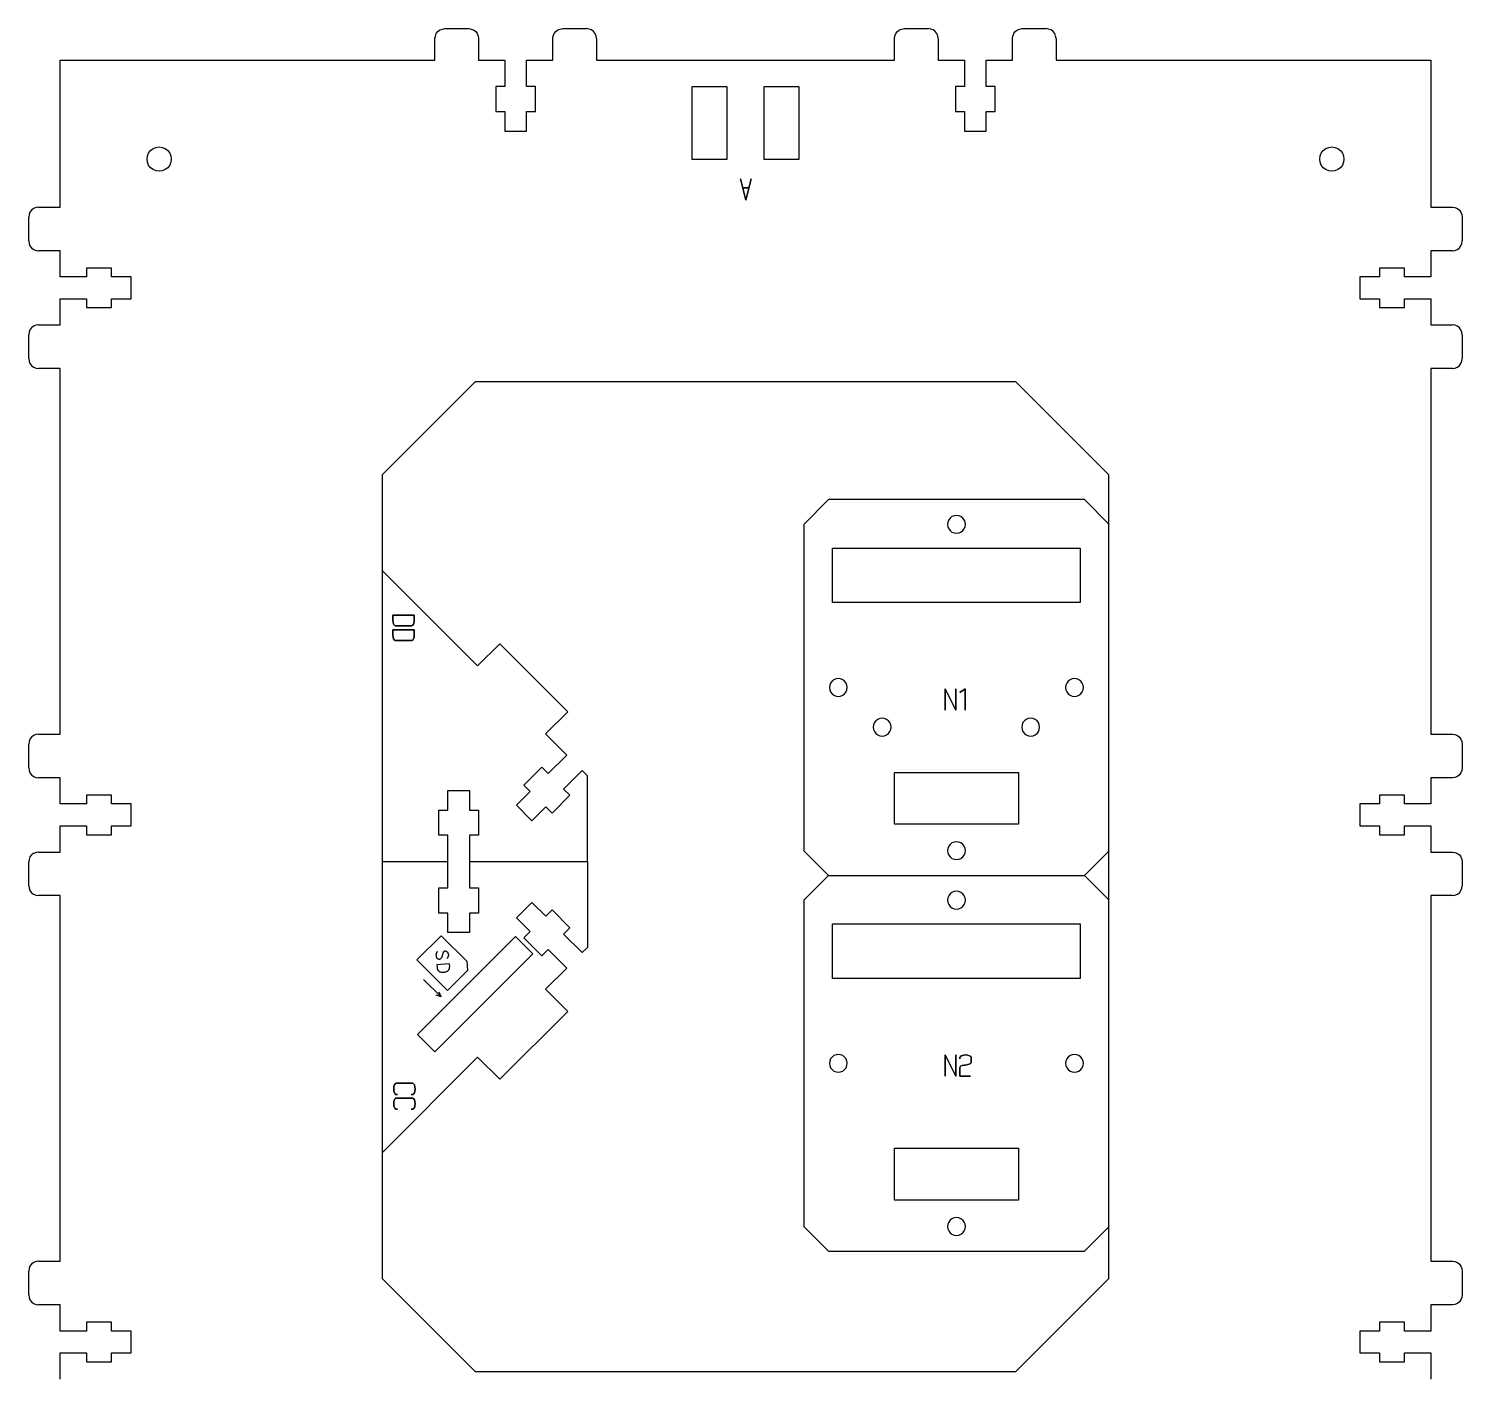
# Model space of a CAD drawing. Extents: x -328 to 338, y -470 to -5.
# Drawn here: x -328.1 to -38.6, y -278.4 to -6.4 of the extents above; entities that cross this region are included whole.
import ezdxf

# ---------------------------------------------------------------- set-up
doc = ezdxf.new("R2010")
doc.units = 0
doc.layers.get('0').update_dxf_attribs({"linetype": 'CONTINUOUS'})

msp = doc.modelspace()

# ---------------------------------------------------------------- linework, layer by layer
at = {"color": 4}
for points in [[(-246.044158, -8.3634), (-245.97601, -7.845776)], [(-246.044158, -12.713404), (-246.044158, -8.3634)], [(-245.97601, -7.845776), (-245.776208, -7.363402)], [(-245.776208, -7.363402), (-245.458372, -6.949185)], [(-245.458372, -6.949185), (-245.044158, -6.631346)], [(-245.044158, -6.631346), (-244.561797, -6.431561)], [(-244.561797, -6.431561), (-244.044157, -6.363404), (-239.244161, -6.363404)], [(-239.244161, -6.363404), (-238.726523, -6.431561)], [(-238.726523, -6.431561), (-238.244163, -6.631346)], [(-238.244163, -6.631346), (-237.829948, -6.949185)], [(-237.829948, -6.949185), (-237.512112, -7.363402)], [(-237.512112, -7.363402), (-237.31231, -7.845776)], [(-237.31231, -7.845776), (-237.244162, -8.3634), (-237.244162, -12.713404)], [(-222.244169, -8.3634), (-222.176018, -7.845776)], [(-222.244169, -12.713404), (-222.244169, -8.3634)], [(-222.176018, -7.845776), (-221.976219, -7.363402)], [(-221.976219, -7.363402), (-221.65838, -6.949185)], [(-221.65838, -6.949185), (-221.244168, -6.631346)], [(-221.244168, -6.631346), (-220.761806, -6.431561)], [(-220.761806, -6.431561), (-220.244168, -6.363404), (-215.444174, -6.363404)], [(-214.926537, -6.431561), (-215.444174, -6.363404)], [(-214.444174, -6.631346), (-214.926537, -6.431561)], [(-214.029959, -6.949185), (-214.444174, -6.631346)], [(-213.712123, -7.363402), (-214.029959, -6.949185)], [(-213.512321, -7.845776), (-213.712123, -7.363402)], [(-213.444173, -8.3634), (-213.512321, -7.845776)], [(-213.444173, -8.3634), (-213.444173, -12.713404)], [(-153.244175, -8.3634), (-153.176046, -7.845776)], [(-153.244175, -12.713404), (-153.244175, -8.3634)], [(-153.176046, -7.845776), (-152.976233, -7.363402)], [(-152.976233, -7.363402), (-152.658394, -6.949185)], [(-152.658394, -6.949185), (-152.244177, -6.631346)], [(-152.244177, -6.631346), (-151.761831, -6.431561)], [(-151.761831, -6.431561), (-151.244179, -6.363404), (-146.4442, -6.363404)], [(-145.926548, -6.431561), (-146.4442, -6.363404)], [(-145.444202, -6.631346), (-145.926548, -6.431561)], [(-145.029984, -6.949185), (-145.444202, -6.631346)], [(-144.712145, -7.363402), (-145.029984, -6.949185)], [(-144.512332, -7.845776), (-144.712145, -7.363402)], [(-144.444204, -8.3634), (-144.512332, -7.845776)], [(-144.444204, -8.3634), (-144.444204, -12.713404)], [(-129.444205, -8.3634), (-129.376049, -7.845776)], [(-129.444205, -12.713404), (-129.444205, -8.3634)], [(-129.376049, -7.845776), (-129.176235, -7.363402)], [(-129.176235, -7.363402), (-128.858425, -6.949185)], [(-128.858425, -6.949185), (-128.444207, -6.631346)], [(-128.444207, -6.631346), (-127.961833, -6.431561)], [(-127.961833, -6.431561), (-127.444209, -6.363404), (-122.644202, -6.363404)], [(-122.126578, -6.431561), (-122.644202, -6.363404)], [(-121.644204, -6.631346), (-122.126578, -6.431561)], [(-121.229986, -6.949185), (-121.644204, -6.631346)], [(-120.912148, -7.363402), (-121.229986, -6.949185)], [(-120.712363, -7.845776), (-120.912148, -7.363402)], [(-120.644206, -8.3634), (-120.712363, -7.845776)], [(-120.644206, -8.3634), (-120.644206, -12.713404)], [(-321.744142, -12.713404), (-246.044158, -12.713404)], [(-321.744142, -42.413398), (-321.744142, -12.713404)], [(-237.244162, -12.713404), (-231.94417, -12.713404)], [(-231.94417, -12.713404), (-231.94417, -18.013396)], [(-227.544164, -12.713404), (-222.244169, -12.713404)], [(-227.544164, -18.013396), (-227.544164, -12.713404)], [(-213.444173, -12.713404), (-153.244175, -12.713404)], [(-144.444204, -12.713404), (-139.144211, -12.713404)], [(-139.144211, -12.713404), (-139.144211, -18.013396)], [(-134.744198, -12.713404), (-129.444205, -12.713404)], [(-134.744198, -18.013396), (-134.744198, -12.713404)], [(-120.644206, -12.713404), (-44.944219, -12.713404)], [(-44.944219, -12.713404), (-44.944219, -42.413398)], [(-231.94417, -18.013396), (-233.744169, -18.013396)], [(-233.744169, -18.013396), (-233.744169, -23.113406)], [(-225.744168, -18.013396), (-227.544164, -18.013396)], [(-225.744168, -23.113406), (-225.744168, -18.013396)], [(-139.144211, -18.013396), (-140.944196, -18.013396)], [(-140.944196, -18.013396), (-140.944196, -23.113406)], [(-132.944184, -18.013396), (-134.744198, -18.013396)], [(-132.944184, -23.113406), (-132.944184, -18.013396)], [(-233.744169, -23.113406), (-231.94417, -23.113406)], [(-231.94417, -23.113406), (-231.94417, -27.063388)], [(-227.544164, -27.063388), (-227.544164, -23.113406)], [(-227.544164, -23.113406), (-225.744168, -23.113406)], [(-140.944196, -23.113406), (-139.144211, -23.113406)], [(-139.144211, -23.113406), (-139.144211, -27.063388)], [(-134.744198, -27.063388), (-134.744198, -23.113406)], [(-134.744198, -23.113406), (-132.944184, -23.113406)], [(-231.94417, -27.063388), (-227.544164, -27.063388)], [(-139.144211, -27.063388), (-134.744198, -27.063388)], [(-327.826201, -43.413396), (-328.025986, -43.895742)], [(-327.508362, -42.999179), (-327.826201, -43.413396)], [(-327.094144, -42.68134), (-327.508362, -42.999179)], [(-326.61177, -42.481527), (-327.094144, -42.68134)], [(-326.094146, -42.413398), (-326.61177, -42.481527)], [(-326.094146, -42.413398), (-321.744142, -42.413398)], [(-44.944219, -42.413398), (-40.594215, -42.413398)], [(-40.594215, -42.413398), (-40.076591, -42.481555)], [(-40.076591, -42.481555), (-39.594217, -42.68134)], [(-39.594217, -42.68134), (-39.180028, -42.999179)], [(-39.180028, -42.999179), (-38.862189, -43.413396)], [(-38.862189, -43.413396), (-38.662376, -43.895742)], [(-328.025986, -43.895742), (-328.094142, -44.413394)], [(-328.094142, -49.213374), (-328.094142, -44.413394)], [(-38.662376, -43.895742), (-38.594219, -44.413394), (-38.594219, -49.213402)], [(-328.094142, -49.213374), (-328.025986, -49.731026)], [(-38.662376, -49.731026), (-38.594219, -49.213402)], [(-328.025986, -49.731026), (-327.826201, -50.213372)], [(-327.826201, -50.213372), (-327.508362, -50.627589)], [(-327.508362, -50.627589), (-327.094144, -50.945428)], [(-327.094144, -50.945428), (-326.61177, -51.145241)], [(-326.61177, -51.145241), (-326.094146, -51.213398)], [(-321.744142, -51.213398), (-326.094146, -51.213398)], [(-321.744142, -56.51339), (-321.744142, -51.213398)], [(-40.594215, -51.213398), (-44.944219, -51.213398)], [(-44.944219, -51.213398), (-44.944219, -56.51339)], [(-40.594215, -51.213398), (-40.076591, -51.145241)], [(-40.076591, -51.145241), (-39.594217, -50.945428)], [(-39.594217, -50.945428), (-39.180028, -50.627617)], [(-39.180028, -50.627617), (-38.862189, -50.2134)], [(-38.862189, -50.2134), (-38.662376, -49.731026)], [(-316.44415, -54.713377), (-316.44415, -56.51339)], [(-311.344141, -54.713377), (-316.44415, -54.713377)], [(-311.344141, -56.51339), (-311.344141, -54.713377)], [(-55.344218, -54.713377), (-55.344218, -56.51339)], [(-50.244214, -56.51339), (-50.244214, -54.713377), (-55.344218, -54.713377)], [(-316.44415, -56.51339), (-321.744142, -56.51339)], [(-307.39413, -56.51339), (-311.344141, -56.51339)], [(-307.39413, -60.913376), (-307.39413, -56.51339)], [(-55.344218, -56.51339), (-59.294228, -56.51339)], [(-59.294228, -56.51339), (-59.294228, -60.913376)], [(-44.944219, -56.51339), (-50.244214, -56.51339)], [(-321.744142, -66.213368), (-321.744142, -60.913376)], [(-321.744142, -60.913376), (-316.44415, -60.913376)], [(-316.44415, -60.913376), (-316.44415, -62.713389)], [(-316.44415, -62.713389), (-311.344141, -62.713389)], [(-311.344141, -60.913376), (-307.39413, -60.913376)], [(-311.344141, -62.713389), (-311.344141, -60.913376)], [(-59.294228, -60.913376), (-55.344218, -60.913376)], [(-55.344218, -60.913376), (-55.344218, -62.713389)], [(-55.344218, -62.713389), (-50.244214, -62.713389)], [(-50.244214, -60.913376), (-44.944219, -60.913376)], [(-50.244214, -62.713389), (-50.244214, -60.913376)], [(-44.944219, -60.913376), (-44.944219, -66.213396)], [(-327.094144, -66.481338), (-327.508362, -66.799176)], [(-326.61177, -66.281524), (-327.094144, -66.481338)], [(-326.094146, -66.213368), (-326.61177, -66.281524)], [(-326.094146, -66.213368), (-321.744142, -66.213368)], [(-44.944219, -66.213396), (-40.594215, -66.213396)], [(-40.076591, -66.281524), (-40.594215, -66.213396)], [(-39.594217, -66.481338), (-40.076591, -66.281524)], [(-39.180028, -66.799176), (-39.594217, -66.481338)], [(-328.025986, -67.69574), (-328.094142, -68.213392)], [(-328.094142, -73.013371), (-328.094142, -68.213392)], [(-327.826201, -67.213366), (-328.025986, -67.69574)], [(-327.508362, -66.799176), (-327.826201, -67.213366)], [(-38.862189, -67.213394), (-39.180028, -66.799176)], [(-38.662376, -67.69574), (-38.862189, -67.213394)], [(-38.594219, -68.213392), (-38.662376, -67.69574)], [(-38.594219, -68.213392), (-38.594219, -73.013371)], [(-328.094142, -73.013371), (-328.025986, -73.531023)], [(-328.025986, -73.531023), (-327.826201, -74.013369)], [(-327.826201, -74.013369), (-327.508362, -74.427587)], [(-327.508362, -74.427587), (-327.094144, -74.745425)], [(-327.094144, -74.745425), (-326.61177, -74.945239)], [(-326.61177, -74.945239), (-326.094146, -75.013367)], [(-321.744142, -75.013367), (-326.094146, -75.013367)], [(-321.744142, -148.863359), (-321.744142, -75.013367)], [(-40.594215, -75.013367), (-44.944219, -75.013367)], [(-44.944219, -75.013367), (-44.944219, -148.863359)], [(-40.594215, -75.013367), (-40.076591, -74.945239)], [(-40.076591, -74.945239), (-39.594217, -74.745425)], [(-39.594217, -74.745425), (-39.180028, -74.427587)], [(-39.180028, -74.427587), (-38.862189, -74.013369)], [(-38.862189, -74.013369), (-38.662376, -73.531023)], [(-38.662376, -73.531023), (-38.594219, -73.013371)], [(-328.025986, -150.345731), (-328.094142, -150.863355)], [(-327.826201, -149.863357), (-328.025986, -150.345731)], [(-327.508362, -149.44914), (-327.826201, -149.863357)], [(-327.094144, -149.131301), (-327.508362, -149.44914)], [(-326.61177, -148.931516), (-327.094144, -149.131301)], [(-326.094146, -148.863359), (-326.61177, -148.931516)], [(-326.094146, -148.863359), (-321.744142, -148.863359)], [(-44.944219, -148.863359), (-40.594215, -148.863359)], [(-40.594215, -148.863359), (-40.076591, -148.931516)], [(-40.076591, -148.931516), (-39.594217, -149.131301)], [(-39.594217, -149.131301), (-39.180028, -149.44914)], [(-39.180028, -149.44914), (-38.862189, -149.863357)], [(-38.862189, -149.863357), (-38.662376, -150.345731)], [(-38.662376, -150.345731), (-38.594219, -150.863355), (-38.594219, -155.663362)], [(-328.094142, -155.663362), (-328.094142, -150.863355)], [(-328.094142, -155.663362), (-328.025986, -156.180986)], [(-328.025986, -156.180986), (-327.826201, -156.66336)], [(-38.662376, -156.180986), (-38.862189, -156.66336)], [(-38.594219, -155.663362), (-38.662376, -156.180986)], [(-327.826201, -156.66336), (-327.508362, -157.077578)], [(-327.508362, -157.077578), (-327.094144, -157.395388)], [(-327.094144, -157.395388), (-326.61177, -157.595202)], [(-326.61177, -157.595202), (-326.094146, -157.663358)], [(-321.744142, -157.663358), (-326.094146, -157.663358)], [(-321.744142, -162.963351), (-321.744142, -157.663358)], [(-40.076591, -157.595202), (-40.594215, -157.663358), (-44.944219, -157.663358)], [(-44.944219, -157.663358), (-44.944219, -162.963351)], [(-39.594217, -157.395417), (-40.076591, -157.595202)], [(-39.180028, -157.077578), (-39.594217, -157.395417)], [(-38.862189, -156.66336), (-39.180028, -157.077578)], [(-311.344141, -161.163337), (-316.44415, -161.163337), (-316.44415, -162.963351)], [(-311.344141, -162.963351), (-311.344141, -161.163337)], [(-55.344218, -161.163337), (-55.344218, -162.963351)], [(-50.244214, -161.163337), (-55.344218, -161.163337)], [(-50.244214, -162.963351), (-50.244214, -161.163337)], [(-316.44415, -162.963351), (-321.744142, -162.963351)], [(-307.39413, -162.963351), (-311.344141, -162.963351)], [(-307.39413, -167.363364), (-307.39413, -162.963351)], [(-55.344218, -162.963351), (-59.294228, -162.963351)], [(-59.294228, -162.963351), (-59.294228, -167.363364)], [(-44.944219, -162.963351), (-50.244214, -162.963351)], [(-321.744142, -172.663357), (-321.744142, -167.363364)], [(-321.744142, -167.363364), (-316.44415, -167.363364)], [(-316.44415, -167.363364), (-316.44415, -169.16335)], [(-311.344141, -169.16335), (-311.344141, -167.363364)], [(-311.344141, -167.363364), (-307.39413, -167.363364)], [(-59.294228, -167.363364), (-55.344218, -167.363364)], [(-55.344218, -167.363364), (-55.344218, -169.16335)], [(-50.244214, -169.16335), (-50.244214, -167.363364)], [(-50.244214, -167.363364), (-44.944219, -167.363364)], [(-44.944219, -167.363364), (-44.944219, -172.663357)], [(-316.44415, -169.16335), (-311.344141, -169.16335)], [(-55.344218, -169.16335), (-50.244214, -169.16335)], [(-327.826201, -173.663355), (-328.025986, -174.145701)], [(-327.508362, -173.249137), (-327.826201, -173.663355)], [(-327.094144, -172.931298), (-327.508362, -173.249137)], [(-326.61177, -172.731485), (-327.094144, -172.931298)], [(-326.094146, -172.663357), (-326.61177, -172.731485)], [(-326.094146, -172.663357), (-321.744142, -172.663357)], [(-44.944219, -172.663357), (-40.594215, -172.663357)], [(-40.594215, -172.663357), (-40.076591, -172.731485)], [(-40.076591, -172.731485), (-39.594217, -172.931298)], [(-39.594217, -172.931298), (-39.180028, -173.249137)], [(-39.180028, -173.249137), (-38.862189, -173.663355)], [(-38.862189, -173.663355), (-38.662376, -174.145701)], [(-328.025986, -174.145701), (-328.094142, -174.663353)], [(-328.094142, -179.463332), (-328.094142, -174.663353)], [(-38.662376, -174.145701), (-38.594219, -174.663353), (-38.594219, -179.463332)], [(-328.094142, -179.463332), (-328.025986, -179.980984)], [(-38.662376, -179.980984), (-38.594219, -179.463332)], [(-328.025986, -179.980984), (-327.826201, -180.46333)], [(-327.826201, -180.46333), (-327.508362, -180.877547)], [(-327.508362, -180.877547), (-327.094144, -181.195386)], [(-327.094144, -181.195386), (-326.61177, -181.395199)], [(-326.61177, -181.395199), (-326.094146, -181.463328)], [(-321.744142, -181.463328), (-326.094146, -181.463328)], [(-321.744142, -255.31332), (-321.744142, -181.463328)], [(-40.594215, -181.463356), (-44.944219, -181.463356)], [(-44.944219, -181.463356), (-44.944219, -255.31332)], [(-40.594215, -181.463356), (-40.076591, -181.395199)], [(-40.076591, -181.395199), (-39.594217, -181.195386)], [(-39.594217, -181.195386), (-39.180028, -180.877547)], [(-39.180028, -180.877547), (-38.862189, -180.463358)], [(-38.862189, -180.463358), (-38.662376, -179.980984)], [(-328.025986, -256.795692), (-328.094142, -257.313316)], [(-328.094142, -262.113323), (-328.094142, -257.313316)], [(-327.826201, -256.313318), (-328.025986, -256.795692)], [(-327.508362, -255.8991), (-327.826201, -256.313318)], [(-327.094144, -255.581262), (-327.508362, -255.8991)], [(-326.61177, -255.381476), (-327.094144, -255.581262)], [(-326.094146, -255.31332), (-326.61177, -255.381476)], [(-326.094146, -255.31332), (-321.744142, -255.31332)], [(-44.944219, -255.31332), (-40.594215, -255.31332)], [(-40.594215, -255.31332), (-40.076591, -255.381476)], [(-40.076591, -255.381476), (-39.594217, -255.581262)], [(-39.594217, -255.581262), (-39.180028, -255.8991)], [(-39.180028, -255.8991), (-38.862189, -256.313318)], [(-38.862189, -256.313318), (-38.662376, -256.795692)], [(-38.662376, -256.795692), (-38.594219, -257.313316), (-38.594219, -262.113323)], [(-328.094142, -262.113323), (-328.025986, -262.630947)], [(-328.025986, -262.630947), (-327.826201, -263.113321)], [(-327.826201, -263.113321), (-327.508362, -263.527539)], [(-38.862189, -263.113321), (-39.180028, -263.527539)], [(-38.662376, -262.630947), (-38.862189, -263.113321)], [(-38.594219, -262.113323), (-38.662376, -262.630947)], [(-327.508362, -263.527539), (-327.094144, -263.845377)], [(-327.094144, -263.845377), (-326.61177, -264.045162)], [(-326.61177, -264.045162), (-326.094146, -264.113319)], [(-321.744142, -264.113319), (-326.094146, -264.113319)], [(-321.744142, -269.413311), (-321.744142, -264.113319)], [(-40.076591, -264.045162), (-40.594215, -264.113319), (-44.944219, -264.113319)], [(-44.944219, -264.113319), (-44.944219, -269.413311)], [(-39.594217, -263.845377), (-40.076591, -264.045162)], [(-39.180028, -263.527539), (-39.594217, -263.845377)], [(-316.44415, -267.613326), (-316.44415, -269.413311)], [(-311.344141, -267.613326), (-316.44415, -267.613326)], [(-311.344141, -269.413311), (-311.344141, -267.613326)], [(-55.344218, -267.613326), (-55.344218, -269.413311)], [(-50.244214, -267.613326), (-55.344218, -267.613326)], [(-50.244214, -269.413311), (-50.244214, -267.613326)], [(-316.44415, -269.413311), (-321.744142, -269.413311)], [(-307.39413, -269.413311), (-311.344141, -269.413311)], [(-307.39413, -273.813325), (-307.39413, -269.413311)], [(-59.294228, -269.413311), (-59.294228, -273.813325)], [(-55.344218, -269.413311), (-59.294228, -269.413311)], [(-44.944219, -269.413311), (-50.244214, -269.413311)], [(-321.744142, -279.113317), (-321.744142, -273.813325)], [(-321.744142, -273.813325), (-316.44415, -273.813325)], [(-316.44415, -273.813325), (-316.44415, -275.61331)], [(-311.344141, -273.813325), (-307.39413, -273.813325)], [(-311.344141, -275.61331), (-311.344141, -273.813325)], [(-59.294228, -273.813325), (-55.344218, -273.813325)], [(-55.344218, -273.813325), (-55.344218, -275.61331)], [(-50.244214, -275.61331), (-50.244214, -273.813325)], [(-50.244214, -273.813325), (-44.944219, -273.813325)], [(-44.944219, -273.813325), (-44.944219, -279.113317)], [(-316.44415, -275.61331), (-311.344141, -275.61331)], [(-55.344218, -275.61331), (-50.244214, -275.61331)]]:
    msp.add_lwpolyline(points, dxfattribs=at)
at = {"color": 7}
for points in [[(-194.094176, -32.813384), (-194.094176, -18.013396)], [(-194.094176, -18.013396), (-187.094179, -18.013396)], [(-187.094179, -18.013396), (-187.094179, -32.813384)], [(-179.594183, -18.013396), (-172.594185, -18.013396)], [(-179.594183, -32.813384), (-179.594183, -18.013396)], [(-172.594185, -18.013396), (-172.594185, -32.813384)], [(-304.110644, -32.079296), (-303.865901, -31.488407)], [(-303.865901, -31.488407), (-303.476547, -30.981)], [(-303.476547, -30.981), (-302.96914, -30.591646)], [(-302.96914, -30.591646), (-302.378251, -30.346874)], [(-302.378251, -30.346874), (-301.744126, -30.263393)], [(-301.744126, -30.263393), (-301.110029, -30.346874)], [(-301.110029, -30.346874), (-300.51914, -30.591646)], [(-300.51914, -30.591646), (-300.011733, -30.981)], [(-300.011733, -30.981), (-299.622379, -31.488407)], [(-299.622379, -31.488407), (-299.377608, -32.079296)], [(-67.310751, -32.079296), (-67.065979, -31.488407)], [(-67.065979, -31.488407), (-66.676626, -30.981)], [(-66.676626, -30.981), (-66.169218, -30.591646)], [(-66.169218, -30.591646), (-65.57833, -30.346874)], [(-65.57833, -30.346874), (-64.944233, -30.263393)], [(-64.944233, -30.263393), (-64.310108, -30.346874)], [(-64.310108, -30.346874), (-63.719219, -30.591646)], [(-63.719219, -30.591646), (-63.211812, -30.981)], [(-63.211812, -30.981), (-62.822458, -31.488407)], [(-62.822458, -31.488407), (-62.577715, -32.079296)], [(-304.194154, -32.713392), (-304.110644, -32.079296)], [(-304.110644, -33.347518), (-304.194154, -32.713392)], [(-303.865901, -33.938406), (-304.110644, -33.347518)], [(-303.476547, -34.445814), (-303.865901, -33.938406)], [(-302.96914, -34.835167), (-303.476547, -34.445814)], [(-300.011733, -34.445814), (-300.51914, -34.835167)], [(-299.622379, -33.938406), (-300.011733, -34.445814)], [(-299.377608, -33.347518), (-299.622379, -33.938406)], [(-299.377608, -32.079296), (-299.294127, -32.713392)], [(-299.294127, -32.713392), (-299.377608, -33.347518)], [(-187.094179, -32.813384), (-194.094176, -32.813384)], [(-172.594185, -32.813384), (-179.594183, -32.813384)], [(-67.394232, -32.713392), (-67.310751, -32.079296)], [(-67.310751, -33.347518), (-67.394232, -32.713392)], [(-67.065979, -33.938406), (-67.310751, -33.347518)], [(-66.676626, -34.445814), (-67.065979, -33.938406)], [(-66.169218, -34.835167), (-66.676626, -34.445814)], [(-63.211812, -34.445814), (-63.719219, -34.835167)], [(-62.822458, -33.938406), (-63.211812, -34.445814)], [(-62.577715, -33.347518), (-62.822458, -33.938406)], [(-62.577715, -32.079296), (-62.494233, -32.713392)], [(-62.494233, -32.713392), (-62.577715, -33.347518)], [(-302.378251, -35.07991), (-302.96914, -34.835167)], [(-301.744126, -35.163392), (-302.378251, -35.07991)], [(-301.110029, -35.07991), (-301.744126, -35.163392)], [(-300.51914, -34.835167), (-301.110029, -35.07991)], [(-65.57833, -35.07991), (-66.169218, -34.835167)], [(-64.944233, -35.163392), (-65.57833, -35.07991)], [(-64.310108, -35.07991), (-64.944233, -35.163392)], [(-63.719219, -34.835167), (-64.310108, -35.07991)], [(-142.48802, -106.012374), (-142.549352, -106.478266)], [(-142.549352, -106.478266), (-142.48802, -106.94413)], [(-142.308199, -105.57826), (-142.48802, -106.012374)], [(-142.48802, -106.94413), (-142.308199, -107.378273)], [(-142.022144, -105.205472), (-142.308199, -105.57826)], [(-140.749353, -104.678253), (-141.215229, -104.739608), (-141.649354, -104.919412), (-142.022144, -105.205472)], [(-140.28348, -104.739608), (-140.749353, -104.678253)], [(-139.849355, -104.919412), (-140.28348, -104.739608)], [(-139.476562, -105.205472), (-139.849355, -104.919412)], [(-139.190507, -105.57826), (-139.476562, -105.205472)], [(-138.949354, -106.478266), (-139.010686, -106.012374), (-139.190507, -105.57826)], [(-139.190507, -107.378273), (-139.010686, -106.94413)], [(-139.010686, -106.94413), (-138.949354, -106.478266)], [(-142.308199, -107.378273), (-142.022144, -107.75106)], [(-142.022144, -107.75106), (-141.649354, -108.037092)], [(-141.649354, -108.037092), (-141.215229, -108.216924)], [(-141.215229, -108.216924), (-140.749353, -108.278251)], [(-140.749353, -108.278251), (-140.28348, -108.216924)], [(-140.28348, -108.216924), (-139.849355, -108.037092)], [(-139.849355, -108.037092), (-139.476562, -107.75106)], [(-139.476562, -107.75106), (-139.190507, -107.378273)], [(-165.749343, -111.285414), (-115.749364, -111.285414)], [(-165.749343, -122.285392), (-165.749343, -111.285414)], [(-115.749364, -111.285414), (-115.749364, -122.285392)], [(-115.749364, -122.285392), (-165.749343, -122.285392)], [(-166.154416, -138.53538), (-166.334237, -138.969523)], [(-164.59557, -137.635402), (-165.061443, -137.696729), (-165.495568, -137.876533), (-165.868361, -138.162593), (-166.154416, -138.53538)], [(-164.129695, -137.696729), (-164.59557, -137.635402)], [(-163.695569, -137.876533), (-164.129695, -137.696729)], [(-163.036724, -140.335394), (-162.856903, -139.901251), (-162.795571, -139.435387), (-162.856903, -138.969523), (-163.036724, -138.53538), (-163.322779, -138.162593), (-163.695569, -137.876533)], [(-118.461982, -138.53538), (-118.641803, -138.969523)], [(-118.17593, -138.162593), (-118.461982, -138.53538)], [(-117.803137, -137.876533), (-118.17593, -138.162593)], [(-117.369011, -137.696729), (-117.803137, -137.876533)], [(-116.903136, -137.635402), (-117.369011, -137.696729)], [(-116.437263, -137.696729), (-116.903136, -137.635402)], [(-116.003138, -137.876533), (-116.437263, -137.696729)], [(-115.164472, -139.901251), (-115.10314, -139.435387), (-115.164472, -138.969523), (-115.344293, -138.53538), (-115.630345, -138.162593), (-116.003138, -137.876533)], [(-166.334237, -138.969523), (-166.395569, -139.435387)], [(-166.395569, -139.435387), (-166.334237, -139.901251), (-166.154416, -140.335394), (-165.868361, -140.708181)], [(-165.868361, -140.708181), (-165.495568, -140.994242)], [(-165.495568, -140.994242), (-165.061443, -141.174045), (-164.59557, -141.2354)], [(-164.59557, -141.2354), (-164.129695, -141.174045), (-163.695569, -140.994242), (-163.322779, -140.708181)], [(-163.322779, -140.708181), (-163.036724, -140.335394)], [(-118.641803, -138.969523), (-118.703138, -139.435387)], [(-118.703138, -139.435387), (-118.641803, -139.901251)], [(-118.641803, -139.901251), (-118.461982, -140.335394)], [(-118.461982, -140.335394), (-118.17593, -140.708181)], [(-118.17593, -140.708181), (-117.803137, -140.994242)], [(-117.803137, -140.994242), (-117.369011, -141.174045)], [(-117.369011, -141.174045), (-116.903136, -141.2354)], [(-116.903136, -141.2354), (-116.437263, -141.174045)], [(-116.437263, -141.174045), (-116.003138, -140.994242)], [(-116.003138, -140.994242), (-115.630345, -140.708181)], [(-115.630345, -140.708181), (-115.344293, -140.335394)], [(-115.344293, -140.335394), (-115.164472, -139.901251)], [(-157.488018, -146.969507), (-157.549353, -147.435399), (-157.488018, -147.901264), (-157.308197, -148.335378), (-157.022145, -148.708193)], [(-155.749354, -145.635386), (-156.215227, -145.696713), (-156.649352, -145.876545), (-157.022145, -146.162605), (-157.308197, -146.535393), (-157.488018, -146.969507)], [(-155.283479, -145.696713), (-155.749354, -145.635386)], [(-154.849353, -145.876545), (-155.283479, -145.696713)], [(-154.190508, -148.335378), (-154.010687, -147.901264), (-153.949355, -147.435399), (-154.010687, -146.969507), (-154.190508, -146.535393), (-154.476563, -146.162605), (-154.849353, -145.876545)], [(-127.488019, -146.969507), (-127.549354, -147.435399), (-127.488019, -147.901264), (-127.308198, -148.335378), (-127.022146, -148.708193), (-126.649353, -148.994226)], [(-127.308198, -146.535393), (-127.488019, -146.969507)], [(-127.022146, -146.162605), (-127.308198, -146.535393)], [(-126.649353, -145.876545), (-127.022146, -146.162605)], [(-126.215227, -145.696713), (-126.649353, -145.876545)], [(-125.749355, -145.635386), (-126.215227, -145.696713)], [(-125.283479, -145.696713), (-125.749355, -145.635386)], [(-124.849354, -145.876545), (-125.283479, -145.696713)], [(-124.476561, -146.162605), (-124.849354, -145.876545)], [(-124.190509, -146.535393), (-124.476561, -146.162605)], [(-124.010688, -146.969507), (-124.190509, -146.535393)], [(-123.949356, -147.435399), (-124.010688, -146.969507)], [(-124.010688, -147.901264), (-123.949356, -147.435399)], [(-157.022145, -148.708193), (-156.649352, -148.994226), (-156.215227, -149.174058), (-155.749354, -149.235384)], [(-155.749354, -149.235384), (-155.283479, -149.174058), (-154.849353, -148.994226), (-154.476563, -148.708193)], [(-154.476563, -148.708193), (-154.190508, -148.335378)], [(-126.649353, -148.994226), (-126.215227, -149.174058), (-125.749355, -149.235384)], [(-125.749355, -149.235384), (-125.283479, -149.174058)], [(-125.283479, -149.174058), (-124.849354, -148.994226), (-124.476561, -148.708193)], [(-124.476561, -148.708193), (-124.190509, -148.335378)], [(-124.190509, -148.335378), (-124.010688, -147.901264)], [(-153.249348, -156.585382), (-128.249358, -156.585382)], [(-153.249348, -167.042506), (-153.249348, -156.585382)], [(-128.249358, -156.585382), (-128.249358, -167.042506)], [(-128.249358, -167.042506), (-153.249348, -167.042506)], [(-140.749353, -170.592523), (-141.215229, -170.65385), (-141.649354, -170.833682), (-142.022144, -171.119714)], [(-140.28348, -170.65385), (-140.749353, -170.592523)], [(-139.849355, -170.833682), (-140.28348, -170.65385)], [(-142.48802, -171.926644), (-142.549352, -172.392508)], [(-142.549352, -172.392508), (-142.48802, -172.8584), (-142.308199, -173.292515), (-142.022144, -173.665302)], [(-142.308199, -171.49253), (-142.48802, -171.926644)], [(-142.022144, -171.119714), (-142.308199, -171.49253)], [(-142.022144, -173.665302), (-141.649354, -173.951362)], [(-140.749353, -174.192521), (-140.28348, -174.131194), (-139.849355, -173.951362), (-139.476562, -173.665302)], [(-139.190507, -171.49253), (-139.476562, -171.119714), (-139.849355, -170.833682)], [(-139.476562, -173.665302), (-139.190507, -173.292515)], [(-139.190507, -173.292515), (-139.010686, -172.8584), (-138.949354, -172.392508), (-139.010686, -171.926644), (-139.190507, -171.49253)], [(-256.742644, -174.587604), (-243.475744, -174.587604)], [(-141.649354, -173.951362), (-141.215229, -174.131194), (-140.749353, -174.192521)], [(-142.48802, -181.926652), (-142.549352, -182.392516)], [(-142.308199, -181.49251), (-142.48802, -181.926652)], [(-142.022144, -181.119722), (-142.308199, -181.49251)], [(-140.749353, -180.592503), (-141.215229, -180.653858), (-141.649354, -180.833662), (-142.022144, -181.119722)], [(-140.28348, -180.653858), (-140.749353, -180.592503)], [(-139.849355, -180.833662), (-140.28348, -180.653858)], [(-139.476562, -181.119722), (-139.849355, -180.833662)], [(-139.190507, -181.49251), (-139.476562, -181.119722)], [(-138.949354, -182.392516), (-139.010686, -181.926652), (-139.190507, -181.49251)], [(-142.549352, -182.392516), (-142.48802, -182.85838)], [(-142.48802, -182.85838), (-142.308199, -183.292523)], [(-142.308199, -183.292523), (-142.022144, -183.66531)], [(-142.022144, -183.66531), (-141.649354, -183.951371)], [(-141.649354, -183.951371), (-141.215229, -184.131174)], [(-141.215229, -184.131174), (-140.749353, -184.192501)], [(-140.749353, -184.192501), (-140.28348, -184.131174)], [(-140.28348, -184.131174), (-139.849355, -183.951371)], [(-139.849355, -183.951371), (-139.476562, -183.66531)], [(-139.476562, -183.66531), (-139.190507, -183.292523)], [(-139.190507, -183.292523), (-139.010686, -182.85838)], [(-139.010686, -182.85838), (-138.949354, -182.392516)], [(-165.749343, -187.199664), (-115.749364, -187.199664)], [(-165.749343, -198.199642), (-165.749343, -187.199664)], [(-115.749364, -187.199664), (-115.749364, -198.199642)], [(-229.782421, -189.731987), (-249.581413, -209.530977)], [(-226.263113, -193.251327), (-229.782421, -189.731987)], [(-249.581413, -209.530977), (-246.062102, -213.050288), (-226.263113, -193.251327)], [(-115.749364, -198.199642), (-165.749343, -198.199642)], [(-164.59557, -213.549652), (-165.061443, -213.610979), (-165.495568, -213.790811), (-165.868361, -214.076843), (-166.154416, -214.44963)], [(-164.129695, -213.610979), (-164.59557, -213.549652)], [(-163.695569, -213.790811), (-164.129695, -213.610979)], [(-163.036724, -216.249644), (-162.856903, -215.81553), (-162.795571, -215.349637), (-162.856903, -214.883773), (-163.036724, -214.44963), (-163.322779, -214.076843), (-163.695569, -213.790811)], [(-118.17593, -214.076843), (-118.461982, -214.44963)], [(-117.803137, -213.790811), (-118.17593, -214.076843)], [(-117.369011, -213.610979), (-117.803137, -213.790811)], [(-116.903139, -213.549652), (-117.369011, -213.610979)], [(-116.437263, -213.610979), (-116.903139, -213.549652)], [(-116.003138, -213.790811), (-116.437263, -213.610979)], [(-115.164472, -215.81553), (-115.10314, -215.349637), (-115.164472, -214.883773), (-115.344293, -214.44963), (-115.630345, -214.076843), (-116.003138, -213.790811)], [(-166.334237, -214.883773), (-166.395569, -215.349637)], [(-166.395569, -215.349637), (-166.334237, -215.81553), (-166.154416, -216.249644), (-165.868361, -216.622431)], [(-166.154416, -214.44963), (-166.334237, -214.883773)], [(-165.868361, -216.622431), (-165.495568, -216.908492)], [(-165.495568, -216.908492), (-165.061443, -217.088295), (-164.59557, -217.14965)], [(-164.59557, -217.14965), (-164.129695, -217.088295), (-163.695569, -216.908492), (-163.322779, -216.622431)], [(-163.322779, -216.622431), (-163.036724, -216.249644)], [(-118.641803, -214.883773), (-118.703138, -215.349637)], [(-118.703138, -215.349637), (-118.641803, -215.81553)], [(-118.461982, -214.44963), (-118.641803, -214.883773)], [(-118.641803, -215.81553), (-118.461982, -216.249644)], [(-118.461982, -216.249644), (-118.17593, -216.622431)], [(-118.17593, -216.622431), (-117.803137, -216.908492)], [(-117.803137, -216.908492), (-117.369011, -217.088295)], [(-117.369011, -217.088295), (-116.903139, -217.14965)], [(-116.903139, -217.14965), (-116.437263, -217.088295)], [(-116.437263, -217.088295), (-116.003138, -216.908492)], [(-116.003138, -216.908492), (-115.630345, -216.622431)], [(-115.630345, -216.622431), (-115.344293, -216.249644)], [(-115.344293, -216.249644), (-115.164472, -215.81553)], [(-153.249348, -232.499632), (-128.249358, -232.499632)], [(-153.249348, -242.956784), (-153.249348, -232.499632)], [(-128.249358, -232.499632), (-128.249358, -242.956784)], [(-128.249358, -242.956784), (-153.249348, -242.956784)], [(-142.48802, -247.840894), (-142.549352, -248.306758)], [(-142.549352, -248.306758), (-142.48802, -248.77265), (-142.308199, -249.206765), (-142.022144, -249.579552)], [(-142.308199, -247.40678), (-142.48802, -247.840894)], [(-142.022144, -247.033964), (-142.308199, -247.40678)], [(-140.749353, -246.506773), (-141.215229, -246.5681), (-141.649354, -246.747932), (-142.022144, -247.033964)], [(-140.28348, -246.5681), (-140.749353, -246.506773)], [(-139.849355, -246.747932), (-140.28348, -246.5681)], [(-139.190507, -247.40678), (-139.476562, -247.033964), (-139.849355, -246.747932)], [(-139.190507, -249.206765), (-139.010686, -248.77265), (-138.949354, -248.306758), (-139.010686, -247.840894), (-139.190507, -247.40678)], [(-142.022144, -249.579552), (-141.649354, -249.865612)], [(-141.649354, -249.865612), (-141.215229, -250.045444), (-140.749353, -250.106771)], [(-140.749353, -250.106771), (-140.28348, -250.045444), (-139.849355, -249.865612), (-139.476562, -249.579552)], [(-139.476562, -249.579552), (-139.190507, -249.206765)]]:
    msp.add_lwpolyline(points, dxfattribs=at)
at = {"color": 1}
for points in [[(-184.379049, -36.71234), (-183.255144, -41.026361), (-182.193692, -36.71234), (-182.643244, -38.529315), (-183.904534, -38.529315), (-184.379049, -36.71234)], [(-182.643244, -38.535016), (-183.255144, -41.026361), (-183.904534, -38.535016), (-182.643244, -38.535016)], [(-254.545431, -124.810039), (-250.237506, -124.810039)], [(-254.545431, -124.810067), (-254.545431, -125.827845)], [(-250.237506, -124.810067), (-254.545431, -124.810067)], [(-254.545431, -125.827845), (-254.545431, -124.810067)], [(-254.545431, -125.827845), (-254.511113, -126.271132)], [(-254.511113, -126.271132), (-254.545431, -125.827845)], [(-254.511113, -126.271132), (-254.408102, -126.627042)], [(-254.408102, -126.627042), (-254.511113, -126.271132)], [(-254.408102, -126.627042), (-254.250424, -126.870572)], [(-254.250424, -126.870572), (-254.408102, -126.627042)], [(-254.250424, -126.870572), (-254.161073, -126.931447)], [(-254.161073, -126.931447), (-254.250424, -126.870572)], [(-254.064694, -126.951739), (-254.161073, -126.931419)], [(-254.161073, -126.931447), (-254.064694, -126.951767)], [(-250.718272, -126.951739), (-254.064694, -126.951739)], [(-254.064694, -126.951767), (-250.718272, -126.951767)], [(-250.624602, -126.931419), (-250.718272, -126.951739)], [(-250.718272, -126.951767), (-250.624602, -126.931447)], [(-250.537198, -126.870543), (-250.624602, -126.931419)], [(-250.624602, -126.931475), (-250.537198, -126.8706)], [(-250.381098, -126.627014), (-250.537198, -126.870543)], [(-250.537198, -126.8706), (-250.381098, -126.62707)], [(-250.273402, -126.261762), (-250.381098, -126.627014)], [(-250.381098, -126.62707), (-250.273402, -126.261818)], [(-250.237506, -125.827817), (-250.273402, -126.261762)], [(-250.273402, -126.261818), (-250.237506, -125.827873)], [(-250.237506, -124.810039), (-250.237506, -125.827817)], [(-250.237506, -125.827873), (-250.237506, -124.810095)], [(-254.545431, -127.807041), (-250.237506, -127.807041)], [(-254.545431, -127.80707), (-254.545431, -128.824848)], [(-250.237506, -127.80707), (-254.545431, -127.80707)], [(-254.545431, -128.824848), (-254.545431, -127.80707)], [(-254.545431, -128.824848), (-254.511113, -129.268162)], [(-254.511113, -129.268162), (-254.545431, -128.824848)], [(-254.511113, -129.268162), (-254.408102, -129.624073)], [(-254.408102, -129.624073), (-254.511113, -129.268162)], [(-254.408102, -129.624073), (-254.250424, -129.867574)], [(-254.250424, -129.867574), (-254.408102, -129.624073)], [(-254.250424, -129.867574), (-254.161073, -129.928449)], [(-254.161073, -129.928449), (-254.250424, -129.867574)], [(-254.064694, -129.948741), (-254.161073, -129.928421)], [(-254.161073, -129.928449), (-254.064694, -129.948769)], [(-250.718272, -129.948741), (-254.064694, -129.948741)], [(-254.064694, -129.948769), (-250.718272, -129.948769)], [(-250.624602, -129.928421), (-250.718272, -129.948741)], [(-250.718272, -129.948769), (-250.624602, -129.928449)], [(-250.537198, -129.867546), (-250.624602, -129.928421)], [(-250.624602, -129.928478), (-250.537198, -129.867602)], [(-250.381098, -129.624044), (-250.537198, -129.867546)], [(-250.537198, -129.867602), (-250.381098, -129.624101)], [(-250.273402, -129.258764), (-250.381098, -129.624044)], [(-250.381098, -129.624101), (-250.273402, -129.258821)], [(-250.237506, -128.824819), (-250.273402, -129.258764)], [(-250.273402, -129.258821), (-250.237506, -128.824876)], [(-250.237506, -127.807041), (-250.237506, -128.824819)], [(-250.237506, -128.824876), (-250.237506, -127.807098)], [(-143.035638, -139.704599), (-143.035638, -144.012524)], [(-140.875244, -144.012524), (-143.035638, -139.704599)], [(-143.035638, -139.704599), (-140.875244, -144.012524)], [(-143.035638, -144.012524), (-143.035638, -139.704599)], [(-140.875244, -139.704599), (-140.875244, -144.012524), (-140.875244, -139.704599)], [(-140.038686, -140.416448), (-139.002197, -139.698503), (-140.038686, -140.416448)], [(-139.002197, -144.012524), (-139.002197, -139.698503), (-139.002197, -144.012524)], [(-244.818518, -189.566012), (-249.679881, -194.427375)], [(-244.818518, -189.566012), (-239.648687, -194.735844), (-239.484998, -196.606864)], [(-245.842559, -193.380218), (-245.839736, -193.441911)], [(-245.838921, -193.318552), (-245.842025, -193.380218)], [(-245.839652, -193.442024), (-245.819896, -193.696052)], [(-245.830454, -193.257394), (-245.838921, -193.318552)], [(-245.817441, -193.197168), (-245.830987, -193.257394)], [(-245.820969, -193.696052), (-245.809115, -193.779252)], [(-245.798055, -193.138466), (-245.816682, -193.197281)], [(-245.807989, -193.779252), (-245.785694, -193.860306)], [(-245.774433, -193.081344), (-245.79814, -193.138353)], [(-245.78575, -193.860306), (-245.753238, -193.937804)], [(-245.745957, -193.026565), (-245.774433, -193.081344)], [(-245.753292, -193.937804), (-245.711159, -194.010561)], [(-245.713414, -192.974438), (-245.746493, -193.026565)], [(-245.63383, -192.879584), (-245.675288, -192.925304), (-245.712711, -192.974438)], [(-245.588703, -192.837561), (-245.633943, -192.879584)], [(-245.540073, -192.799574), (-245.588731, -192.837561)], [(-244.41336, -192.989199), (-244.748583, -194.006215)], [(-244.392701, -192.951804), (-244.412457, -192.989199)], [(-244.370095, -192.915962), (-244.392673, -192.951691)], [(-244.345344, -192.882152), (-244.370744, -192.915962)], [(-244.316642, -192.850543), (-244.344582, -192.882265)], [(-244.286106, -192.821022), (-244.316529, -192.85043)], [(-244.254243, -192.794098), (-244.286868, -192.82091)], [(-244.218852, -192.769912), (-244.253509, -192.794183)], [(-244.183205, -192.748463), (-244.219699, -192.769912)], [(-244.145192, -192.729921), (-244.183205, -192.748548)], [(-244.105089, -192.714314), (-244.144487, -192.729836)], [(-244.064477, -192.702094), (-244.104945, -192.714512)], [(-244.023103, -192.692978), (-244.06442, -192.702009)], [(-243.938973, -192.694897), (-244.023157, -192.692075)], [(-243.856592, -192.707456), (-243.939819, -192.694756)], [(-243.774691, -192.730768), (-243.855632, -192.707626)], [(-243.69767, -192.764014), (-243.774999, -192.730655)], [(-243.625901, -192.806968), (-243.698322, -192.764014)], [(-243.559497, -192.858812), (-243.625819, -192.806968)], [(-243.499468, -192.918812), (-243.55865, -192.858925)], [(-243.448724, -192.985643), (-243.499778, -192.9187)], [(-243.452478, -193.969667), (-243.419458, -193.917682)], [(-243.406504, -193.05871), (-243.448583, -192.985756)], [(-243.419345, -193.917794), (-243.390869, -193.863184)], [(-243.373992, -193.136293), (-243.406391, -193.058597)], [(-243.390953, -193.863072), (-243.367247, -193.806232)], [(-243.351725, -193.217629), (-243.37402, -193.136406)], [(-243.367103, -193.806345), (-243.348476, -193.747671)], [(-243.340972, -193.300885), (-243.352543, -193.217516)], [(-243.34862, -193.747558), (-243.334791, -193.687529)], [(-243.340097, -193.300885), (-243.324857, -193.503464)], [(-243.334591, -193.687642), (-243.326124, -193.626626)], [(-243.327143, -193.626626), (-243.323756, -193.56513)], [(-243.32302, -193.56513), (-243.325842, -193.503577)], [(-243.492695, -200.614561), (-249.679881, -194.427375)], [(-245.711128, -194.010448), (-245.660048, -194.077194)], [(-243.170989, -195.259761), (-245.661485, -195.477665), (-245.600697, -196.172327), (-245.582635, -196.250813), (-245.557799, -196.327408), (-245.526416, -196.401576), (-245.488683, -196.472696), (-245.444854, -196.540232), (-245.395324, -196.603703), (-245.340403, -196.662575), (-245.280544, -196.716423), (-245.216195, -196.764824), (-245.147871, -196.807411), (-245.076074, -196.843846), (-245.00137, -196.873875), (-244.882921, -196.899275)], [(-245.660074, -194.077306), (-245.600923, -194.137025)], [(-245.600923, -194.137025), (-245.534629, -194.188728)], [(-245.53477, -194.188615), (-245.462436, -194.231428)], [(-245.462182, -194.231541), (-245.384966, -194.264758)], [(-245.385926, -194.264758), (-245.305097, -194.287901)], [(-245.304392, -194.28776), (-245.221277, -194.30046)], [(-245.221136, -194.300516), (-245.137119, -194.303338)], [(-245.138078, -194.302435), (-245.096733, -194.293404)], [(-245.095773, -194.293319), (-245.055303, -194.280902)], [(-245.056149, -194.280986), (-245.016779, -194.265464)], [(-245.015763, -194.265492), (-244.97772, -194.246866)], [(-244.978736, -194.246837), (-244.942273, -194.225388)], [(-244.941369, -194.225473), (-244.906713, -194.201202)], [(-244.9066, -194.201202), (-244.873947, -194.174391)], [(-244.873947, -194.174278), (-244.843523, -194.14487)], [(-244.843692, -194.14487), (-244.815752, -194.113149)], [(-244.815778, -194.113036), (-244.790378, -194.079197)], [(-244.790239, -194.07931), (-244.767662, -194.043609)], [(-244.767718, -194.043496), (-244.747963, -194.006102)], [(-244.279643, -196.928823), (-244.159247, -196.914994), (-244.039808, -196.894674), (-243.921644, -196.867807), (-243.805115, -196.834561), (-243.690561, -196.79505), (-243.578321, -196.749358), (-243.509967, -196.706827), (-243.445592, -196.658454), (-243.385704, -196.604663), (-243.330753, -196.54582), (-243.281141, -196.482404), (-243.237281, -196.414897), (-243.199494, -196.343777), (-243.168083, -196.269665), (-243.143247, -196.19307), (-243.125185, -196.114584), (-243.11415, -196.034856), (-243.110227, -195.954423)], [(-243.625647, -194.144137), (-243.577107, -194.106234)], [(-243.576402, -194.106121), (-243.531274, -194.06424)], [(-243.531274, -194.06424), (-243.489872, -194.018632)], [(-243.492695, -200.614561), (-239.484998, -196.606864)], [(-243.489703, -194.018632), (-243.452337, -193.969667)], [(-243.170989, -195.259761), (-243.110227, -195.954423)], [(-244.819054, -201.939622), (-248.366334, -198.392343)], [(-244.882921, -196.899388), (-244.763231, -196.918296), (-244.642722, -196.930799)], [(-244.642722, -196.931504), (-244.521677, -196.937431)], [(-244.521677, -196.936726), (-244.400519, -196.936726), (-244.279558, -196.929388)], [(-244.81976, -201.939735), (-245.81829, -201.56438)], [(-244.819675, -201.939622), (-245.195031, -200.941092)], [(-143.028388, -217.964821), (-143.028388, -213.656896), (-140.867994, -217.964821), (-140.867994, -213.656896), (-140.867994, -217.964821), (-143.028388, -213.656896), (-143.028388, -217.964821)], [(-140.037679, -217.964821), (-140.037679, -216.16049), (-140.002951, -216.045766), (-139.917489, -215.945098), (-139.594367, -215.785896), (-139.260312, -215.745313), (-138.938737, -215.686018), (-138.479824, -215.604851), (-138.170776, -215.523655), (-137.880415, -215.359797), (-137.807824, -215.262628), (-137.783638, -215.155327), (-137.783629, -214.137662), (-137.803723, -214.041481), (-137.864017, -213.952694), (-138.105179, -213.797387), (-138.466545, -213.692033), (-138.907534, -213.656896), (-139.348523, -213.692033), (-139.709886, -213.797387), (-139.951051, -213.952694), (-140.011339, -214.041481), (-140.031433, -214.137662), (-140.031439, -214.443591), (-140.031439, -214.137662), (-140.011345, -214.041481), (-139.951051, -213.952694), (-139.709886, -213.797387), (-139.348523, -213.692033), (-138.907534, -213.656896), (-138.466545, -213.692033), (-138.105179, -213.797387), (-137.864017, -213.952694), (-137.803726, -214.041481), (-137.783632, -214.137662), (-137.783629, -215.155327), (-137.807816, -215.262628), (-137.880415, -215.359797), (-138.170776, -215.523655), (-138.479824, -215.604851), (-138.938737, -215.686018), (-139.260312, -215.745313), (-139.594367, -215.785896), (-139.917489, -215.945098), (-140.002951, -216.045766), (-140.037679, -216.16049), (-140.037679, -217.964821), (-137.902244, -217.964821), (-140.037679, -217.964821)], [(-254.243922, -219.703), (-254.346905, -220.063567)], [(-254.346905, -220.063821), (-254.243922, -219.703254)], [(-254.089349, -219.464155), (-254.243922, -219.703)], [(-254.243922, -219.703254), (-254.089349, -219.464409)], [(-253.999207, -219.404437), (-254.089349, -219.464155)], [(-254.089349, -219.464409), (-253.999207, -219.404691)], [(-253.900486, -219.38454), (-253.999207, -219.404578)], [(-253.999207, -219.404691), (-253.900486, -219.384653)], [(-250.554064, -219.38454), (-253.900486, -219.38454)], [(-253.900486, -219.384653), (-250.554064, -219.384653)], [(-250.45808, -219.404578), (-250.554064, -219.38454)], [(-250.554064, -219.384653), (-250.45808, -219.404691)], [(-250.45808, -219.40455), (-250.369886, -219.464268)], [(-250.369886, -219.464296), (-250.45808, -219.404578)], [(-250.369886, -219.464268), (-250.216893, -219.703112)], [(-250.216893, -219.703141), (-250.369886, -219.464296)], [(-250.216893, -219.703112), (-250.109225, -220.069917)], [(-250.109225, -220.069945), (-250.216893, -219.703141)], [(-254.346905, -220.063567), (-254.381251, -220.508434)], [(-254.381251, -220.508688), (-254.346905, -220.063821)], [(-254.381251, -220.508434), (-254.346905, -220.951776)], [(-254.346905, -220.95203), (-254.381251, -220.508688)], [(-254.346905, -220.951776), (-254.243922, -221.307659)], [(-254.243922, -221.307913), (-254.346905, -220.95203)], [(-254.243922, -222.693624), (-254.346905, -223.054191)], [(-254.346905, -223.054445), (-254.243922, -222.693878)], [(-254.243922, -221.307659), (-254.086244, -221.551188)], [(-254.086244, -221.551442), (-254.243922, -221.307913)], [(-254.089349, -222.454779), (-254.243922, -222.693624)], [(-254.243922, -222.693878), (-254.089349, -222.455033)], [(-253.999207, -222.395061), (-254.089349, -222.454779)], [(-254.089349, -222.455033), (-253.999207, -222.395315)], [(-254.086244, -221.551188), (-253.996865, -221.612064)], [(-253.996865, -221.612318), (-254.086244, -221.551442)], [(-253.900486, -222.375164), (-253.999207, -222.395202)], [(-253.999207, -222.395315), (-253.900486, -222.375277)], [(-253.996865, -221.612064), (-253.900486, -221.632384)], [(-253.900486, -221.632609), (-253.996865, -221.612289)], [(-253.900486, -221.632384), (-253.594557, -221.632384)], [(-253.594557, -221.632609), (-253.900486, -221.632609)], [(-250.554064, -222.375164), (-253.900486, -222.375164)], [(-253.900486, -222.375277), (-250.554064, -222.375277)], [(-250.859993, -221.632496), (-250.554064, -221.632496), (-250.859993, -221.632496)], [(-250.554064, -221.632496), (-250.460423, -221.612176)], [(-250.460423, -221.612176), (-250.554064, -221.632496)], [(-250.45808, -222.395202), (-250.554064, -222.375164)], [(-250.554064, -222.375277), (-250.45808, -222.395315)], [(-250.373018, -221.551301), (-250.460423, -221.612176)], [(-250.460423, -221.612205), (-250.373018, -221.551329)], [(-250.45808, -222.395174), (-250.369886, -222.454892)], [(-250.369886, -222.45492), (-250.45808, -222.395202)], [(-250.216893, -221.307772), (-250.373018, -221.551301)], [(-250.373018, -221.551329), (-250.216893, -221.3078)], [(-250.369886, -222.454892), (-250.216893, -222.693737)], [(-250.216893, -222.693765), (-250.369886, -222.45492)], [(-250.109225, -220.942491), (-250.216893, -221.307772)], [(-250.216893, -221.3078), (-250.109225, -220.94252)], [(-250.216893, -222.693737), (-250.109225, -223.060541)], [(-250.109225, -223.060569), (-250.216893, -222.693765)], [(-250.109225, -220.069917), (-250.073327, -220.508546)], [(-250.073327, -220.508575), (-250.109225, -220.069945)], [(-250.073327, -220.508546), (-250.109225, -220.942491)], [(-250.109225, -220.94252), (-250.073327, -220.508575)], [(-254.346905, -223.054191), (-254.381251, -223.499086)], [(-254.381251, -223.49934), (-254.346905, -223.054445)], [(-254.381251, -223.499086), (-254.346905, -223.942401)], [(-254.346905, -223.942655), (-254.381251, -223.49934)], [(-254.346905, -223.942401), (-254.243922, -224.298283)], [(-254.243922, -224.298537), (-254.346905, -223.942655)], [(-254.243922, -224.298283), (-254.086244, -224.541812)], [(-254.086244, -224.542066), (-254.243922, -224.298537)], [(-254.086244, -224.541812), (-253.996865, -224.602688)], [(-253.996865, -224.602942), (-254.086244, -224.542066)], [(-253.996865, -224.602688), (-253.900486, -224.623008)], [(-253.900486, -224.623234), (-253.996865, -224.602914)], [(-253.900486, -224.623008), (-253.594557, -224.623008)], [(-253.594557, -224.623234), (-253.900486, -224.623234)], [(-250.859993, -224.623121), (-250.554064, -224.623121), (-250.859993, -224.623121)], [(-250.554064, -224.623121), (-250.460423, -224.602801)], [(-250.460423, -224.602801), (-250.554064, -224.623121)], [(-250.373018, -224.541925), (-250.460423, -224.602801)], [(-250.460423, -224.602829), (-250.373018, -224.541954)], [(-250.216893, -224.298396), (-250.373018, -224.541925)], [(-250.373018, -224.541954), (-250.216893, -224.298424)], [(-250.109225, -223.933116), (-250.216893, -224.298396)], [(-250.216893, -224.298424), (-250.109225, -223.933144)], [(-250.109225, -223.060541), (-250.073327, -223.499199)], [(-250.073327, -223.499227), (-250.109225, -223.060569)], [(-250.073327, -223.499199), (-250.109225, -223.933116)], [(-250.109225, -223.933144), (-250.073327, -223.499227)]]:
    msp.add_lwpolyline(points, dxfattribs=at)
at = {"color": 6}
for points in [[(-237.957343, -77.713387), (-256.744131, -96.500187)], [(-128.73103, -77.713387), (-237.957343, -77.713387)], [(-109.944225, -96.500187), (-128.73103, -77.713387)], [(-256.744131, -96.500187), (-256.744131, -258.826507)], [(-109.944225, -258.826507), (-109.944225, -96.500187)], [(-256.744131, -258.826507), (-237.957343, -277.613306)], [(-128.73103, -277.613306), (-109.944225, -258.826507)], [(-237.957343, -277.613306), (-128.73103, -277.613306)]]:
    msp.add_lwpolyline(points, dxfattribs=at)
at = {"color": 5}
for points in [[(-171.59557, -106.478266), (-166.595572, -101.478248)], [(-114.903134, -101.478248), (-166.595572, -101.478248)], [(-114.903134, -101.478248), (-109.903139, -106.478266)], [(-171.59557, -106.478266), (-171.59557, -172.392508)], [(-256.742644, -115.78762), (-237.438644, -135.09162)], [(-223.720753, -148.809483), (-219.240419, -144.329149), (-232.958279, -130.611258), (-237.438644, -135.09162)], [(-223.720753, -148.809483), (-219.447683, -153.082581)], [(-223.19534, -156.830238), (-219.447683, -153.082581)], [(-243.475744, -160.23762), (-239.075728, -160.23762), (-239.075728, -164.187602), (-237.275743, -164.187602), (-237.275743, -169.287612), (-239.075728, -169.287612), (-239.075728, -174.587604), (-215.275761, -174.587604), (-215.275761, -157.254503), (-216.336409, -156.193856)], [(-228.07437, -159.163708), (-224.468134, -155.557444)], [(-224.468134, -155.557444), (-223.19534, -156.830238)], [(-216.336409, -156.193856), (-220.084066, -159.941513)], [(-226.801573, -160.436474), (-228.074367, -159.163708)], [(-245.275755, -169.287612), (-245.275755, -164.187602), (-243.475744, -164.187602), (-243.475744, -160.23762)], [(-229.59467, -163.229571), (-226.801573, -160.436474)], [(-218.811272, -161.214307), (-222.417533, -164.820542)], [(-220.084066, -159.941513), (-218.811272, -161.214307)], [(-226.483398, -166.340845), (-229.59467, -163.229571)], [(-223.690301, -163.547748), (-226.483398, -166.340845)], [(-222.417533, -164.820542), (-223.690299, -163.547748)], [(-243.475744, -174.587604), (-243.475744, -169.287612), (-245.275755, -169.287612)], [(-171.59557, -172.392508), (-166.595572, -177.392526), (-114.903134, -177.392526)], [(-114.903134, -177.392526), (-109.903139, -172.392508)], [(-239.075575, -184.989186), (-239.075575, -188.939197), (-243.475561, -188.939197), (-243.475564, -184.989186), (-245.275577, -184.989186), (-245.275577, -179.889205), (-243.475564, -179.889205), (-243.475564, -174.589185)], [(-239.075575, -174.589185), (-239.075575, -179.889205), (-237.275565, -179.889205), (-237.275565, -184.989186), (-239.075575, -184.989186)], [(-215.275581, -174.589185), (-215.275581, -191.922286)], [(-171.59557, -182.392516), (-166.595572, -177.392526)], [(-114.903134, -177.392526), (-109.903139, -182.392516)], [(-226.483218, -182.835972), (-229.594492, -185.947246)], [(-223.690149, -185.629041), (-226.483218, -182.835972)], [(-222.417355, -184.356247), (-223.690149, -185.629041)], [(-218.811091, -187.962482), (-222.417355, -184.356247)], [(-171.59557, -182.392516), (-171.59557, -248.306758)], [(-229.594492, -185.947246), (-226.801423, -188.740315)], [(-220.083801, -189.235897), (-218.811007, -187.963103)], [(-226.801423, -188.740315), (-228.074189, -190.013109)], [(-228.074189, -190.013109), (-224.467953, -193.619344)], [(-216.336228, -192.982962), (-220.083885, -189.235276)], [(-224.467953, -193.619344), (-223.195159, -192.34655)], [(-223.195159, -192.34655), (-219.447502, -196.094236)], [(-215.275581, -191.922286), (-216.336228, -192.982962)], [(-223.720516, -200.367927), (-219.447418, -196.094857)], [(-223.720601, -200.367306), (-219.240238, -204.847668)], [(-219.240238, -204.847668), (-232.958098, -218.565531)], [(-256.742463, -233.389197), (-237.438461, -214.085169)], [(-232.958098, -218.565531), (-237.438461, -214.085169)], [(-171.59557, -248.306758), (-166.595572, -253.306776), (-114.903134, -253.306776)], [(-114.903134, -253.306776), (-109.903139, -248.306758)]]:
    msp.add_lwpolyline(points, dxfattribs=at)

doc.saveas('drawing.dxf')
